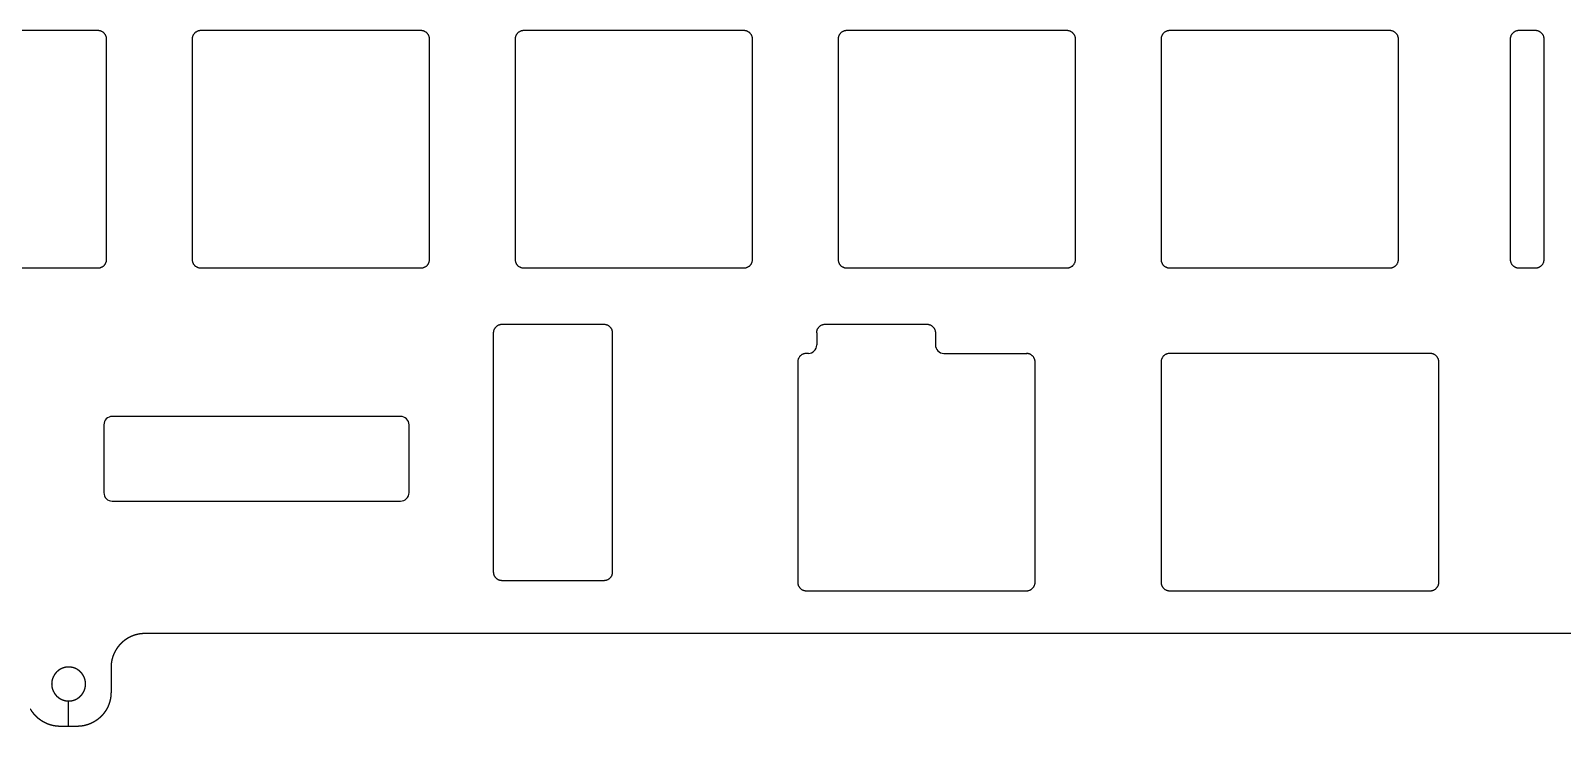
# Model space of a CAD drawing. Header units: millimetres. Extents: x 561 to 866, y -101 to 6.
# Drawn here: x 711.6 to 801.9, y -100.7 to -59.6 of the extents above; entities that cross this region are included whole.
import ezdxf

# ---------------------------------------------------------------- set-up
doc = ezdxf.new("R2010")
doc.units = ezdxf.units.MM
doc.layers.get('0').update_dxf_attribs({"linetype": 'CONTINUOUS'})

msp = doc.modelspace()

# ---------------------------------------------------------------- linework, layer by layer
for p, q in [((757.933, -77.449, -22.344), (757.933, -78.174, -22.344)), ((764.933, -77.449, -22.344), (764.933, -78.168, -22.344)), ((757.44, -78.674, -22.344), (757.305, -78.676, -22.344)), ((765.432, -78.668, -22.344), (770.356, -78.678, -22.344)), ((781.127, -78.676, -22.344), (778.746, -78.676, -22.344)), ((715.886, -82.886, -22.344), (715.886, -86.886, -22.344)), ((733.386, -82.386, -22.344), (716.386, -82.386, -22.344)), ((733.886, -86.886, -22.344), (733.886, -82.886, -22.344)), ((716.386, -87.386, -22.344), (733.386, -87.386, -22.344)), ((778.746, -92.676, -22.344), (781.115, -92.676, -22.344)), ((718.308, -95.201, -22.344), (718.24, -95.202, -22.344)), ((852.183, -95.201, -22.344), (718.308, -95.201, -22.344)), ((716.309, -97.133, -22.344), (716.308, -97.201, -22.344)), ((716.308, -97.201, -22.344), (716.308, -98.676, -22.344)), ((713.809, -100.676, -22.344), (713.809, -99.176, -22.344)), ((716.308, -98.676, -22.344), (716.307, -98.745, -22.344)), ((713.308, -100.676, -22.344), (713.24, -100.675, -22.344)), ((714.308, -100.676, -22.344), (713.308, -100.676, -22.344)), ((714.376, -100.675, -22.344), (714.308, -100.676, -22.344))]:
    msp.add_line(p, q)
for centre, start, end in [((757.433, -78.174, -22.344), -89.23787, 0), ((765.433, -78.168, -22.344), 180, 269.89435), ((716.386, -82.886, -22.344), 90, 180), ((733.386, -82.886, -22.344), 0, 90), ((716.386, -86.886, -22.344), 180, 270), ((733.386, -86.886, -22.344), -90, 0)]:
    msp.add_arc(centre, 0.5, start, end)
for points in [[(715.546, -59.626, -22.344), (709.046, -59.626, -22.344), (702.546, -59.626, -22.344)], [(734.596, -59.626, -22.344), (728.096, -59.626, -22.344), (721.596, -59.626, -22.344)], [(753.646, -59.626, -22.344), (747.146, -59.626, -22.344), (740.646, -59.626, -22.344)], [(772.696, -59.626, -22.344), (766.196, -59.626, -22.344), (759.696, -59.626, -22.344)], [(791.746, -59.626, -22.344), (785.246, -59.626, -22.344), (778.746, -59.626, -22.344)], [(800.339, -59.626, -22.344), (799.839, -59.626, -22.344), (799.339, -59.626, -22.344)], [(716.046, -73.126, -22.344), (716.046, -66.626, -22.344), (716.046, -60.126, -22.344)], [(721.096, -60.126, -22.344), (721.096, -66.626, -22.344), (721.096, -73.126, -22.344)], [(735.096, -73.126, -22.344), (735.096, -66.626, -22.344), (735.096, -60.126, -22.344)], [(740.146, -60.126, -22.344), (740.146, -66.626, -22.344), (740.146, -73.126, -22.344)], [(754.146, -73.126, -22.344), (754.146, -66.626, -22.344), (754.146, -60.126, -22.344)], [(759.196, -60.126, -22.344), (759.196, -66.626, -22.344), (759.196, -73.126, -22.344)], [(773.196, -73.126, -22.344), (773.196, -66.626, -22.344), (773.196, -60.126, -22.344)], [(778.246, -60.126, -22.344), (778.246, -66.626, -22.344), (778.246, -73.126, -22.344)], [(792.246, -73.126, -22.344), (792.246, -66.626, -22.344), (792.246, -60.126, -22.344)], [(798.839, -60.126, -22.344), (798.839, -66.626, -22.344), (798.839, -73.126, -22.344)], [(800.839, -73.126, -22.344), (800.839, -66.626, -22.344), (800.839, -60.126, -22.344)], [(702.546, -73.626, -22.344), (709.046, -73.626, -22.344), (715.546, -73.626, -22.344)], [(721.596, -73.626, -22.344), (728.096, -73.626, -22.344), (734.596, -73.626, -22.344)], [(740.646, -73.626, -22.344), (747.146, -73.626, -22.344), (753.646, -73.626, -22.344)], [(759.696, -73.626, -22.344), (766.196, -73.626, -22.344), (772.696, -73.626, -22.344)], [(778.746, -73.626, -22.344), (785.246, -73.626, -22.344), (791.746, -73.626, -22.344)], [(799.339, -73.626, -22.344), (799.839, -73.626, -22.344), (800.339, -73.626, -22.344)], [(739.377, -76.949, -22.344), (742.377, -76.949, -22.344), (745.377, -76.949, -22.344)], [(758.433, -76.949, -22.344), (761.433, -76.949, -22.344), (764.433, -76.949, -22.344)], [(756.814, -79.176, -22.344), (756.814, -85.676, -22.344), (756.814, -92.176, -22.344)], [(770.814, -92.176, -22.344), (770.814, -85.676, -22.344), (770.814, -79.176, -22.344)], [(778.246, -79.176, -22.344), (778.246, -85.676, -22.344), (778.246, -92.176, -22.344)], [(794.127, -78.676, -22.344), (787.627, -78.676, -22.344), (781.127, -78.676, -22.344)], [(794.627, -92.176, -22.344), (794.627, -85.676, -22.344), (794.627, -79.176, -22.344)], [(794.627, -92.176, -22.344), (794.627, -85.676, -22.344), (794.627, -79.176, -22.344)], [(745.377, -92.081, -22.344), (742.377, -92.081, -22.344), (739.377, -92.081, -22.344)], [(757.314, -92.676, -22.344), (763.814, -92.676, -22.344), (770.314, -92.676, -22.344)], [(781.127, -92.676, -22.344), (787.627, -92.676, -22.344), (794.127, -92.676, -22.344)], [(716.943, -95.74, -22.344), (716.918, -95.763, -22.344), (716.894, -95.787, -22.344)], [(716.994, -95.694, -22.344), (716.968, -95.717, -22.344), (716.943, -95.74, -22.344)], [(717.046, -95.65, -22.344), (717.02, -95.672, -22.344), (716.994, -95.694, -22.344)], [(717.1, -95.608, -22.344), (717.073, -95.629, -22.344), (717.046, -95.65, -22.344)], [(717.155, -95.567, -22.344), (717.127, -95.587, -22.344), (717.1, -95.608, -22.344)], [(717.211, -95.529, -22.344), (717.183, -95.548, -22.344), (717.155, -95.567, -22.344)], [(717.269, -95.492, -22.344), (717.24, -95.511, -22.344), (717.211, -95.529, -22.344)], [(717.328, -95.458, -22.344), (717.298, -95.475, -22.344), (717.269, -95.492, -22.344)], [(717.388, -95.425, -22.344), (717.358, -95.442, -22.344), (717.328, -95.458, -22.344)], [(717.449, -95.395, -22.344), (717.418, -95.41, -22.344), (717.388, -95.425, -22.344)], [(717.511, -95.367, -22.344), (717.48, -95.381, -22.344), (717.449, -95.395, -22.344)], [(717.574, -95.341, -22.344), (717.543, -95.354, -22.344), (717.511, -95.367, -22.344)], [(717.638, -95.317, -22.344), (717.606, -95.329, -22.344), (717.574, -95.341, -22.344)], [(717.703, -95.295, -22.344), (717.671, -95.306, -22.344), (717.638, -95.317, -22.344)], [(717.768, -95.275, -22.344), (717.736, -95.285, -22.344), (717.703, -95.295, -22.344)], [(717.834, -95.258, -22.344), (717.801, -95.267, -22.344), (717.768, -95.275, -22.344)], [(717.901, -95.243, -22.344), (717.868, -95.251, -22.344), (717.834, -95.258, -22.344)], [(717.968, -95.23, -22.344), (717.935, -95.237, -22.344), (717.901, -95.243, -22.344)], [(718.036, -95.22, -22.344), (718.002, -95.225, -22.344), (717.968, -95.23, -22.344)], [(718.103, -95.212, -22.344), (718.07, -95.216, -22.344), (718.036, -95.22, -22.344)], [(718.172, -95.206, -22.344), (718.138, -95.209, -22.344), (718.103, -95.212, -22.344)], [(718.24, -95.202, -22.344), (718.206, -95.204, -22.344), (718.172, -95.206, -22.344)], [(716.382, -96.662, -22.344), (716.374, -96.695, -22.344), (716.365, -96.728, -22.344)], [(716.402, -96.596, -22.344), (716.392, -96.629, -22.344), (716.382, -96.662, -22.344)], [(716.423, -96.531, -22.344), (716.413, -96.564, -22.344), (716.402, -96.596, -22.344)], [(716.447, -96.468, -22.344), (716.435, -96.499, -22.344), (716.423, -96.531, -22.344)], [(716.474, -96.404, -22.344), (716.461, -96.436, -22.344), (716.447, -96.468, -22.344)], [(716.502, -96.342, -22.344), (716.488, -96.373, -22.344), (716.474, -96.404, -22.344)], [(716.532, -96.281, -22.344), (716.517, -96.312, -22.344), (716.502, -96.342, -22.344)], [(716.565, -96.221, -22.344), (716.548, -96.251, -22.344), (716.532, -96.281, -22.344)], [(716.599, -96.162, -22.344), (716.582, -96.192, -22.344), (716.565, -96.221, -22.344)], [(716.636, -96.104, -22.344), (716.617, -96.133, -22.344), (716.599, -96.162, -22.344)], [(716.674, -96.048, -22.344), (716.655, -96.076, -22.344), (716.636, -96.104, -22.344)], [(716.714, -95.993, -22.344), (716.694, -96.02, -22.344), (716.674, -96.048, -22.344)], [(716.757, -95.939, -22.344), (716.736, -95.966, -22.344), (716.714, -95.993, -22.344)], [(716.801, -95.887, -22.344), (716.779, -95.913, -22.344), (716.757, -95.939, -22.344)], [(716.846, -95.836, -22.344), (716.823, -95.861, -22.344), (716.801, -95.887, -22.344)], [(716.894, -95.787, -22.344), (716.87, -95.812, -22.344), (716.846, -95.836, -22.344)], [(713.018, -97.564, -22.344), (713.007, -97.577, -22.344), (712.997, -97.591, -22.344)], [(713.039, -97.537, -22.344), (713.029, -97.55, -22.344), (713.018, -97.564, -22.344)], [(713.062, -97.51, -22.344), (713.051, -97.523, -22.344), (713.039, -97.537, -22.344)], [(713.086, -97.485, -22.344), (713.074, -97.497, -22.344), (713.062, -97.51, -22.344)], [(713.11, -97.46, -22.344), (713.098, -97.472, -22.344), (713.086, -97.485, -22.344)], [(713.135, -97.436, -22.344), (713.123, -97.448, -22.344), (713.11, -97.46, -22.344)], [(713.162, -97.413, -22.344), (713.148, -97.425, -22.344), (713.135, -97.436, -22.344)], [(713.188, -97.391, -22.344), (713.175, -97.402, -22.344), (713.162, -97.413, -22.344)], [(713.216, -97.37, -22.344), (713.202, -97.381, -22.344), (713.188, -97.391, -22.344)], [(713.244, -97.35, -22.344), (713.23, -97.36, -22.344), (713.216, -97.37, -22.344)], [(713.273, -97.331, -22.344), (713.259, -97.341, -22.344), (713.244, -97.35, -22.344)], [(713.303, -97.313, -22.344), (713.288, -97.322, -22.344), (713.273, -97.331, -22.344)], [(713.333, -97.296, -22.344), (713.318, -97.305, -22.344), (713.303, -97.313, -22.344)], [(713.364, -97.28, -22.344), (713.349, -97.288, -22.344), (713.333, -97.296, -22.344)], [(713.395, -97.265, -22.344), (713.38, -97.273, -22.344), (713.364, -97.28, -22.344)], [(713.427, -97.252, -22.344), (713.411, -97.259, -22.344), (713.395, -97.265, -22.344)], [(713.46, -97.239, -22.344), (713.444, -97.245, -22.344), (713.427, -97.252, -22.344)], [(713.492, -97.227, -22.344), (713.476, -97.233, -22.344), (713.46, -97.239, -22.344)], [(713.526, -97.217, -22.344), (713.509, -97.222, -22.344), (713.492, -97.227, -22.344)], [(713.559, -97.208, -22.344), (713.542, -97.212, -22.344), (713.526, -97.217, -22.344)], [(713.593, -97.2, -22.344), (713.576, -97.204, -22.344), (713.559, -97.208, -22.344)], [(713.627, -97.193, -22.344), (713.61, -97.196, -22.344), (713.593, -97.2, -22.344)], [(713.661, -97.187, -22.344), (713.644, -97.19, -22.344), (713.627, -97.193, -22.344)], [(713.695, -97.183, -22.344), (713.678, -97.185, -22.344), (713.661, -97.187, -22.344)], [(713.73, -97.179, -22.344), (713.713, -97.181, -22.344), (713.695, -97.183, -22.344)], [(713.765, -97.177, -22.344), (713.747, -97.178, -22.344), (713.73, -97.179, -22.344)], [(713.799, -97.176, -22.344), (713.782, -97.177, -22.344), (713.765, -97.177, -22.344)], [(713.834, -97.177, -22.344), (713.817, -97.177, -22.344), (713.799, -97.176, -22.344)], [(713.869, -97.178, -22.344), (713.851, -97.177, -22.344), (713.834, -97.177, -22.344)], [(713.903, -97.181, -22.344), (713.886, -97.18, -22.344), (713.869, -97.178, -22.344)], [(713.938, -97.185, -22.344), (713.921, -97.183, -22.344), (713.903, -97.181, -22.344)], [(713.972, -97.19, -22.344), (713.955, -97.187, -22.344), (713.938, -97.185, -22.344)], [(714.006, -97.196, -22.344), (713.989, -97.193, -22.344), (713.972, -97.19, -22.344)], [(714.04, -97.204, -22.344), (714.023, -97.2, -22.344), (714.006, -97.196, -22.344)], [(714.074, -97.212, -22.344), (714.057, -97.208, -22.344), (714.04, -97.204, -22.344)], [(714.107, -97.222, -22.344), (714.09, -97.217, -22.344), (714.074, -97.212, -22.344)], [(714.14, -97.233, -22.344), (714.124, -97.228, -22.344), (714.107, -97.222, -22.344)], [(714.173, -97.245, -22.344), (714.156, -97.239, -22.344), (714.14, -97.233, -22.344)], [(714.205, -97.258, -22.344), (714.189, -97.252, -22.344), (714.173, -97.245, -22.344)], [(714.236, -97.273, -22.344), (714.22, -97.266, -22.344), (714.205, -97.258, -22.344)], [(714.267, -97.288, -22.344), (714.252, -97.28, -22.344), (714.236, -97.273, -22.344)], [(714.298, -97.305, -22.344), (714.283, -97.296, -22.344), (714.267, -97.288, -22.344)], [(714.328, -97.322, -22.344), (714.313, -97.313, -22.344), (714.298, -97.305, -22.344)], [(714.357, -97.341, -22.344), (714.343, -97.331, -22.344), (714.328, -97.322, -22.344)], [(714.386, -97.36, -22.344), (714.372, -97.35, -22.344), (714.357, -97.341, -22.344)], [(714.414, -97.381, -22.344), (714.4, -97.371, -22.344), (714.386, -97.36, -22.344)], [(714.441, -97.402, -22.344), (714.428, -97.392, -22.344), (714.414, -97.381, -22.344)], [(714.468, -97.425, -22.344), (714.454, -97.414, -22.344), (714.441, -97.402, -22.344)], [(714.493, -97.448, -22.344), (714.48, -97.436, -22.344), (714.468, -97.425, -22.344)], [(714.518, -97.472, -22.344), (714.506, -97.46, -22.344), (714.493, -97.448, -22.344)], [(714.542, -97.497, -22.344), (714.53, -97.485, -22.344), (714.518, -97.472, -22.344)], [(714.565, -97.523, -22.344), (714.554, -97.51, -22.344), (714.542, -97.497, -22.344)], [(714.588, -97.55, -22.344), (714.576, -97.537, -22.344), (714.565, -97.523, -22.344)], [(714.609, -97.577, -22.344), (714.598, -97.564, -22.344), (714.588, -97.55, -22.344)], [(716.313, -97.065, -22.344), (716.311, -97.099, -22.344), (716.309, -97.133, -22.344)], [(716.319, -96.997, -22.344), (716.316, -97.031, -22.344), (716.313, -97.065, -22.344)], [(716.327, -96.929, -22.344), (716.323, -96.963, -22.344), (716.319, -96.997, -22.344)], [(716.337, -96.861, -22.344), (716.332, -96.895, -22.344), (716.327, -96.929, -22.344)], [(716.35, -96.794, -22.344), (716.343, -96.828, -22.344), (716.337, -96.861, -22.344)], [(716.365, -96.728, -22.344), (716.357, -96.761, -22.344), (716.35, -96.794, -22.344)], [(712.809, -98.142, -22.344), (712.808, -98.159, -22.344), (712.808, -98.176, -22.344)], [(712.808, -98.176, -22.344), (712.808, -98.194, -22.344), (712.809, -98.211, -22.344)], [(712.81, -98.107, -22.344), (712.81, -98.124, -22.344), (712.809, -98.142, -22.344)], [(712.809, -98.211, -22.344), (712.81, -98.228, -22.344), (712.81, -98.246, -22.344)], [(712.813, -98.072, -22.344), (712.812, -98.09, -22.344), (712.81, -98.107, -22.344)], [(712.81, -98.246, -22.344), (712.812, -98.263, -22.344), (712.813, -98.28, -22.344)], [(712.818, -98.038, -22.344), (712.816, -98.055, -22.344), (712.813, -98.072, -22.344)], [(712.813, -98.28, -22.344), (712.816, -98.298, -22.344), (712.818, -98.315, -22.344)], [(712.823, -98.004, -22.344), (712.82, -98.021, -22.344), (712.818, -98.038, -22.344)], [(712.818, -98.315, -22.344), (712.82, -98.332, -22.344), (712.823, -98.349, -22.344)], [(712.83, -97.97, -22.344), (712.826, -97.987, -22.344), (712.823, -98.004, -22.344)], [(712.823, -98.349, -22.344), (712.826, -98.366, -22.344), (712.83, -98.383, -22.344)], [(712.837, -97.936, -22.344), (712.834, -97.953, -22.344), (712.83, -97.97, -22.344)], [(712.83, -98.383, -22.344), (712.834, -98.4, -22.344), (712.837, -98.417, -22.344)], [(712.846, -97.902, -22.344), (712.842, -97.919, -22.344), (712.837, -97.936, -22.344)], [(712.837, -98.417, -22.344), (712.842, -98.434, -22.344), (712.846, -98.451, -22.344)], [(712.856, -97.869, -22.344), (712.851, -97.886, -22.344), (712.846, -97.902, -22.344)], [(712.846, -98.451, -22.344), (712.851, -98.467, -22.344), (712.856, -98.484, -22.344)], [(712.868, -97.836, -22.344), (712.862, -97.853, -22.344), (712.856, -97.869, -22.344)], [(712.88, -97.804, -22.344), (712.874, -97.82, -22.344), (712.868, -97.836, -22.344)], [(712.894, -97.772, -22.344), (712.887, -97.788, -22.344), (712.88, -97.804, -22.344)], [(712.908, -97.74, -22.344), (712.901, -97.756, -22.344), (712.894, -97.772, -22.344)], [(712.924, -97.709, -22.344), (712.916, -97.725, -22.344), (712.908, -97.74, -22.344)], [(712.941, -97.679, -22.344), (712.932, -97.694, -22.344), (712.924, -97.709, -22.344)], [(712.958, -97.649, -22.344), (712.949, -97.664, -22.344), (712.941, -97.679, -22.344)], [(712.977, -97.62, -22.344), (712.968, -97.634, -22.344), (712.958, -97.649, -22.344)], [(712.997, -97.591, -22.344), (712.987, -97.606, -22.344), (712.977, -97.62, -22.344)], [(714.629, -97.606, -22.344), (714.619, -97.591, -22.344), (714.609, -97.577, -22.344)], [(714.648, -97.634, -22.344), (714.639, -97.62, -22.344), (714.629, -97.606, -22.344)], [(714.667, -97.664, -22.344), (714.658, -97.649, -22.344), (714.648, -97.634, -22.344)], [(714.684, -97.694, -22.344), (714.675, -97.679, -22.344), (714.667, -97.664, -22.344)], [(714.7, -97.725, -22.344), (714.692, -97.709, -22.344), (714.684, -97.694, -22.344)], [(714.715, -97.756, -22.344), (714.708, -97.74, -22.344), (714.7, -97.725, -22.344)], [(714.729, -97.788, -22.344), (714.722, -97.772, -22.344), (714.715, -97.756, -22.344)], [(714.742, -97.82, -22.344), (714.736, -97.804, -22.344), (714.729, -97.788, -22.344)], [(714.754, -97.853, -22.344), (714.748, -97.836, -22.344), (714.742, -97.82, -22.344)], [(714.765, -97.886, -22.344), (714.759, -97.869, -22.344), (714.754, -97.853, -22.344)], [(714.754, -98.5, -22.344), (714.759, -98.484, -22.344), (714.765, -98.467, -22.344)], [(714.774, -97.919, -22.344), (714.77, -97.902, -22.344), (714.765, -97.886, -22.344)], [(714.765, -98.467, -22.344), (714.77, -98.45, -22.344), (714.774, -98.434, -22.344)], [(714.783, -97.953, -22.344), (714.778, -97.936, -22.344), (714.774, -97.919, -22.344)], [(714.774, -98.434, -22.344), (714.778, -98.417, -22.344), (714.783, -98.4, -22.344)], [(714.79, -97.987, -22.344), (714.786, -97.97, -22.344), (714.783, -97.953, -22.344)], [(714.783, -98.4, -22.344), (714.786, -98.383, -22.344), (714.79, -98.366, -22.344)], [(714.796, -98.021, -22.344), (714.793, -98.004, -22.344), (714.79, -97.987, -22.344)], [(714.79, -98.366, -22.344), (714.793, -98.349, -22.344), (714.796, -98.332, -22.344)], [(714.801, -98.055, -22.344), (714.798, -98.038, -22.344), (714.796, -98.021, -22.344)], [(714.796, -98.332, -22.344), (714.798, -98.315, -22.344), (714.801, -98.298, -22.344)], [(714.804, -98.09, -22.344), (714.802, -98.072, -22.344), (714.801, -98.055, -22.344)], [(714.801, -98.298, -22.344), (714.802, -98.28, -22.344), (714.804, -98.263, -22.344)], [(714.807, -98.124, -22.344), (714.805, -98.107, -22.344), (714.804, -98.09, -22.344)], [(714.804, -98.263, -22.344), (714.805, -98.246, -22.344), (714.807, -98.228, -22.344)], [(714.808, -98.159, -22.344), (714.807, -98.142, -22.344), (714.807, -98.124, -22.344)], [(714.807, -98.228, -22.344), (714.807, -98.211, -22.344), (714.808, -98.194, -22.344)], [(714.808, -98.194, -22.344), (714.808, -98.176, -22.344), (714.808, -98.159, -22.344)], [(712.856, -98.484, -22.344), (712.862, -98.5, -22.344), (712.868, -98.517, -22.344)], [(712.868, -98.517, -22.344), (712.874, -98.533, -22.344), (712.88, -98.549, -22.344)], [(712.88, -98.549, -22.344), (712.887, -98.565, -22.344), (712.894, -98.581, -22.344)], [(712.894, -98.581, -22.344), (712.901, -98.597, -22.344), (712.908, -98.612, -22.344)], [(712.908, -98.612, -22.344), (712.916, -98.628, -22.344), (712.924, -98.643, -22.344)], [(712.924, -98.643, -22.344), (712.932, -98.659, -22.344), (712.941, -98.674, -22.344)], [(712.941, -98.674, -22.344), (712.949, -98.689, -22.344), (712.958, -98.704, -22.344)], [(712.958, -98.704, -22.344), (712.968, -98.718, -22.344), (712.977, -98.733, -22.344)], [(712.977, -98.733, -22.344), (712.987, -98.747, -22.344), (712.997, -98.761, -22.344)], [(712.997, -98.761, -22.344), (713.007, -98.775, -22.344), (713.018, -98.789, -22.344)], [(713.018, -98.789, -22.344), (713.029, -98.803, -22.344), (713.039, -98.816, -22.344)], [(713.039, -98.816, -22.344), (713.051, -98.829, -22.344), (713.062, -98.842, -22.344)], [(713.062, -98.842, -22.344), (713.074, -98.855, -22.344), (713.086, -98.868, -22.344)], [(713.086, -98.868, -22.344), (713.098, -98.88, -22.344), (713.11, -98.893, -22.344)], [(713.11, -98.893, -22.344), (713.123, -98.904, -22.344), (713.135, -98.916, -22.344)], [(713.135, -98.916, -22.344), (713.148, -98.928, -22.344), (713.162, -98.939, -22.344)], [(713.162, -98.939, -22.344), (713.175, -98.95, -22.344), (713.188, -98.961, -22.344)], [(713.188, -98.961, -22.344), (713.202, -98.972, -22.344), (713.216, -98.982, -22.344)], [(713.216, -98.982, -22.344), (713.23, -98.992, -22.344), (713.244, -99.002, -22.344)], [(713.244, -99.002, -22.344), (713.259, -99.012, -22.344), (713.273, -99.021, -22.344)], [(713.273, -99.021, -22.344), (713.288, -99.03, -22.344), (713.303, -99.039, -22.344)], [(713.303, -99.039, -22.344), (713.318, -99.048, -22.344), (713.333, -99.056, -22.344)], [(713.333, -99.056, -22.344), (713.349, -99.064, -22.344), (713.364, -99.072, -22.344)], [(713.364, -99.072, -22.344), (713.38, -99.08, -22.344), (713.395, -99.087, -22.344)], [(713.395, -99.087, -22.344), (713.411, -99.094, -22.344), (713.427, -99.101, -22.344)], [(713.427, -99.101, -22.344), (713.444, -99.107, -22.344), (713.46, -99.114, -22.344)], [(713.46, -99.114, -22.344), (713.476, -99.119, -22.344), (713.492, -99.125, -22.344)], [(713.492, -99.125, -22.344), (713.509, -99.13, -22.344), (713.526, -99.136, -22.344)], [(713.526, -99.136, -22.344), (713.542, -99.14, -22.344), (713.559, -99.145, -22.344)], [(713.559, -99.145, -22.344), (713.576, -99.149, -22.344), (713.593, -99.153, -22.344)], [(713.593, -99.153, -22.344), (713.61, -99.156, -22.344), (713.627, -99.16, -22.344)], [(713.627, -99.16, -22.344), (713.644, -99.163, -22.344), (713.661, -99.165, -22.344)], [(713.661, -99.165, -22.344), (713.678, -99.168, -22.344), (713.695, -99.17, -22.344)], [(713.695, -99.17, -22.344), (713.713, -99.172, -22.344), (713.73, -99.173, -22.344)], [(713.73, -99.173, -22.344), (713.747, -99.174, -22.344), (713.765, -99.175, -22.344)], [(713.765, -99.175, -22.344), (713.782, -99.176, -22.344), (713.799, -99.176, -22.344)], [(713.799, -99.176, -22.344), (713.817, -99.176, -22.344), (713.834, -99.176, -22.344)], [(713.834, -99.176, -22.344), (713.851, -99.175, -22.344), (713.869, -99.175, -22.344)], [(713.869, -99.175, -22.344), (713.886, -99.173, -22.344), (713.903, -99.172, -22.344)], [(713.903, -99.172, -22.344), (713.921, -99.17, -22.344), (713.938, -99.168, -22.344)], [(713.938, -99.168, -22.344), (713.955, -99.165, -22.344), (713.972, -99.163, -22.344)], [(713.972, -99.163, -22.344), (713.989, -99.16, -22.344), (714.006, -99.156, -22.344)], [(714.006, -99.156, -22.344), (714.023, -99.153, -22.344), (714.04, -99.149, -22.344)], [(714.04, -99.149, -22.344), (714.057, -99.145, -22.344), (714.074, -99.14, -22.344)], [(714.074, -99.14, -22.344), (714.09, -99.135, -22.344), (714.107, -99.131, -22.344)], [(714.107, -99.131, -22.344), (714.124, -99.125, -22.344), (714.14, -99.12, -22.344)], [(714.14, -99.12, -22.344), (714.156, -99.114, -22.344), (714.173, -99.108, -22.344)], [(714.173, -99.108, -22.344), (714.189, -99.101, -22.344), (714.205, -99.094, -22.344)], [(714.205, -99.094, -22.344), (714.22, -99.087, -22.344), (714.236, -99.08, -22.344)], [(714.236, -99.08, -22.344), (714.252, -99.072, -22.344), (714.267, -99.065, -22.344)], [(714.267, -99.065, -22.344), (714.283, -99.056, -22.344), (714.298, -99.048, -22.344)], [(714.298, -99.048, -22.344), (714.313, -99.039, -22.344), (714.328, -99.031, -22.344)], [(714.328, -99.031, -22.344), (714.343, -99.021, -22.344), (714.357, -99.012, -22.344)], [(714.357, -99.012, -22.344), (714.372, -99.002, -22.344), (714.386, -98.992, -22.344)], [(714.386, -98.992, -22.344), (714.4, -98.982, -22.344), (714.414, -98.972, -22.344)], [(714.414, -98.972, -22.344), (714.428, -98.961, -22.344), (714.441, -98.95, -22.344)], [(714.441, -98.95, -22.344), (714.454, -98.939, -22.344), (714.468, -98.928, -22.344)], [(714.468, -98.928, -22.344), (714.48, -98.916, -22.344), (714.493, -98.905, -22.344)], [(714.493, -98.905, -22.344), (714.506, -98.892, -22.344), (714.518, -98.88, -22.344)], [(714.518, -98.88, -22.344), (714.53, -98.868, -22.344), (714.542, -98.855, -22.344)], [(714.542, -98.855, -22.344), (714.554, -98.842, -22.344), (714.565, -98.829, -22.344)], [(714.565, -98.829, -22.344), (714.576, -98.816, -22.344), (714.588, -98.803, -22.344)], [(714.588, -98.803, -22.344), (714.598, -98.789, -22.344), (714.609, -98.775, -22.344)], [(714.609, -98.775, -22.344), (714.619, -98.761, -22.344), (714.629, -98.747, -22.344)], [(714.629, -98.747, -22.344), (714.639, -98.733, -22.344), (714.648, -98.718, -22.344)], [(714.648, -98.718, -22.344), (714.658, -98.704, -22.344), (714.667, -98.689, -22.344)], [(714.667, -98.689, -22.344), (714.675, -98.674, -22.344), (714.684, -98.659, -22.344)], [(714.684, -98.659, -22.344), (714.692, -98.643, -22.344), (714.7, -98.628, -22.344)], [(714.7, -98.628, -22.344), (714.708, -98.612, -22.344), (714.715, -98.597, -22.344)], [(714.715, -98.597, -22.344), (714.722, -98.581, -22.344), (714.729, -98.565, -22.344)], [(714.729, -98.565, -22.344), (714.736, -98.549, -22.344), (714.742, -98.533, -22.344)], [(714.742, -98.533, -22.344), (714.748, -98.517, -22.344), (714.754, -98.5, -22.344)], [(716.193, -99.346, -22.344), (716.181, -99.378, -22.344), (716.169, -99.41, -22.344)], [(716.214, -99.281, -22.344), (716.203, -99.314, -22.344), (716.193, -99.346, -22.344)], [(716.234, -99.216, -22.344), (716.224, -99.249, -22.344), (716.214, -99.281, -22.344)], [(716.251, -99.15, -22.344), (716.243, -99.183, -22.344), (716.234, -99.216, -22.344)], [(716.266, -99.083, -22.344), (716.259, -99.117, -22.344), (716.251, -99.15, -22.344)], [(716.279, -99.016, -22.344), (716.273, -99.05, -22.344), (716.266, -99.083, -22.344)], [(716.289, -98.949, -22.344), (716.284, -98.982, -22.344), (716.279, -99.016, -22.344)], [(716.298, -98.881, -22.344), (716.293, -98.915, -22.344), (716.289, -98.949, -22.344)], [(716.303, -98.813, -22.344), (716.3, -98.847, -22.344), (716.298, -98.881, -22.344)], [(716.307, -98.745, -22.344), (716.305, -98.779, -22.344), (716.303, -98.813, -22.344)], [(711.599, -99.716, -22.344), (711.582, -99.686, -22.344), (711.565, -99.657, -22.344)], [(711.636, -99.773, -22.344), (711.617, -99.744, -22.344), (711.599, -99.716, -22.344)], [(711.674, -99.83, -22.344), (711.655, -99.801, -22.344), (711.636, -99.773, -22.344)], [(711.714, -99.885, -22.344), (711.694, -99.857, -22.344), (711.674, -99.83, -22.344)], [(711.757, -99.939, -22.344), (711.736, -99.912, -22.344), (711.714, -99.885, -22.344)], [(711.801, -99.991, -22.344), (711.779, -99.965, -22.344), (711.757, -99.939, -22.344)], [(711.846, -100.041, -22.344), (711.823, -100.016, -22.344), (711.801, -99.991, -22.344)], [(711.894, -100.091, -22.344), (711.87, -100.066, -22.344), (711.846, -100.041, -22.344)], [(711.943, -100.138, -22.344), (711.918, -100.114, -22.344), (711.894, -100.091, -22.344)], [(711.994, -100.184, -22.344), (711.968, -100.161, -22.344), (711.943, -100.138, -22.344)], [(712.046, -100.228, -22.344), (712.02, -100.206, -22.344), (711.994, -100.184, -22.344)], [(712.1, -100.27, -22.344), (712.073, -100.249, -22.344), (712.046, -100.228, -22.344)], [(712.155, -100.31, -22.344), (712.127, -100.29, -22.344), (712.1, -100.27, -22.344)], [(715.516, -100.27, -22.344), (715.489, -100.29, -22.344), (715.461, -100.31, -22.344)], [(715.57, -100.228, -22.344), (715.543, -100.249, -22.344), (715.516, -100.27, -22.344)], [(715.622, -100.184, -22.344), (715.596, -100.206, -22.344), (715.57, -100.228, -22.344)], [(715.673, -100.138, -22.344), (715.648, -100.161, -22.344), (715.622, -100.184, -22.344)], [(715.722, -100.091, -22.344), (715.698, -100.114, -22.344), (715.673, -100.138, -22.344)], [(715.77, -100.041, -22.344), (715.746, -100.066, -22.344), (715.722, -100.091, -22.344)], [(715.815, -99.991, -22.344), (715.793, -100.016, -22.344), (715.77, -100.041, -22.344)], [(715.859, -99.939, -22.344), (715.837, -99.965, -22.344), (715.815, -99.991, -22.344)], [(715.902, -99.885, -22.344), (715.881, -99.912, -22.344), (715.859, -99.939, -22.344)], [(715.942, -99.83, -22.344), (715.922, -99.857, -22.344), (715.902, -99.885, -22.344)], [(715.98, -99.773, -22.344), (715.961, -99.801, -22.344), (715.942, -99.83, -22.344)], [(716.017, -99.716, -22.344), (715.999, -99.744, -22.344), (715.98, -99.773, -22.344)], [(716.051, -99.657, -22.344), (716.034, -99.686, -22.344), (716.017, -99.716, -22.344)], [(716.084, -99.596, -22.344), (716.068, -99.627, -22.344), (716.051, -99.657, -22.344)], [(716.114, -99.535, -22.344), (716.099, -99.566, -22.344), (716.084, -99.596, -22.344)], [(716.142, -99.473, -22.344), (716.128, -99.504, -22.344), (716.114, -99.535, -22.344)], [(716.169, -99.41, -22.344), (716.156, -99.442, -22.344), (716.142, -99.473, -22.344)], [(712.211, -100.349, -22.344), (712.183, -100.33, -22.344), (712.155, -100.31, -22.344)], [(712.269, -100.385, -22.344), (712.24, -100.367, -22.344), (712.211, -100.349, -22.344)], [(712.328, -100.42, -22.344), (712.298, -100.402, -22.344), (712.269, -100.385, -22.344)], [(712.388, -100.452, -22.344), (712.358, -100.436, -22.344), (712.328, -100.42, -22.344)], [(712.449, -100.482, -22.344), (712.418, -100.467, -22.344), (712.388, -100.452, -22.344)], [(712.511, -100.511, -22.344), (712.48, -100.497, -22.344), (712.449, -100.482, -22.344)], [(712.574, -100.537, -22.344), (712.543, -100.524, -22.344), (712.511, -100.511, -22.344)], [(712.638, -100.561, -22.344), (712.606, -100.549, -22.344), (712.574, -100.537, -22.344)], [(712.703, -100.583, -22.344), (712.671, -100.572, -22.344), (712.638, -100.561, -22.344)], [(712.768, -100.602, -22.344), (712.736, -100.592, -22.344), (712.703, -100.583, -22.344)], [(712.834, -100.619, -22.344), (712.801, -100.611, -22.344), (712.768, -100.602, -22.344)], [(712.901, -100.635, -22.344), (712.868, -100.627, -22.344), (712.834, -100.619, -22.344)], [(712.968, -100.647, -22.344), (712.935, -100.641, -22.344), (712.901, -100.635, -22.344)], [(713.036, -100.658, -22.344), (713.002, -100.652, -22.344), (712.968, -100.647, -22.344)], [(713.103, -100.666, -22.344), (713.07, -100.662, -22.344), (713.036, -100.658, -22.344)], [(713.172, -100.672, -22.344), (713.138, -100.669, -22.344), (713.103, -100.666, -22.344)], [(713.24, -100.675, -22.344), (713.206, -100.673, -22.344), (713.172, -100.672, -22.344)], [(714.445, -100.672, -22.344), (714.41, -100.673, -22.344), (714.376, -100.675, -22.344)], [(714.513, -100.666, -22.344), (714.479, -100.669, -22.344), (714.445, -100.672, -22.344)], [(714.58, -100.658, -22.344), (714.546, -100.662, -22.344), (714.513, -100.666, -22.344)], [(714.648, -100.647, -22.344), (714.614, -100.652, -22.344), (714.58, -100.658, -22.344)], [(714.715, -100.635, -22.344), (714.681, -100.641, -22.344), (714.648, -100.647, -22.344)], [(714.782, -100.619, -22.344), (714.748, -100.627, -22.344), (714.715, -100.635, -22.344)], [(714.848, -100.602, -22.344), (714.815, -100.611, -22.344), (714.782, -100.619, -22.344)], [(714.913, -100.583, -22.344), (714.88, -100.592, -22.344), (714.848, -100.602, -22.344)], [(714.978, -100.561, -22.344), (714.945, -100.572, -22.344), (714.913, -100.583, -22.344)], [(715.042, -100.537, -22.344), (715.01, -100.549, -22.344), (714.978, -100.561, -22.344)], [(715.105, -100.511, -22.344), (715.073, -100.524, -22.344), (715.042, -100.537, -22.344)], [(715.167, -100.482, -22.344), (715.136, -100.497, -22.344), (715.105, -100.511, -22.344)], [(715.228, -100.452, -22.344), (715.198, -100.467, -22.344), (715.167, -100.482, -22.344)], [(715.288, -100.42, -22.344), (715.258, -100.436, -22.344), (715.228, -100.452, -22.344)], [(715.347, -100.385, -22.344), (715.318, -100.402, -22.344), (715.288, -100.42, -22.344)], [(715.405, -100.349, -22.344), (715.376, -100.367, -22.344), (715.347, -100.385, -22.344)], [(715.461, -100.31, -22.344), (715.433, -100.33, -22.344), (715.405, -100.349, -22.344)]]:
    msp.add_open_spline(points, degree=2)
for points, weights in [([(716.046, -60.126, -22.344), (716.046, -59.626, -22.344), (715.546, -59.626, -22.344)], [1, 0.707106781187, 1]), ([(721.596, -59.626, -22.344), (721.096, -59.626, -22.344), (721.096, -60.126, -22.344)], [1, 0.707106781187, 1]), ([(735.096, -60.126, -22.344), (735.096, -59.626, -22.344), (734.596, -59.626, -22.344)], [1, 0.707106781187, 1]), ([(740.646, -59.626, -22.344), (740.146, -59.626, -22.344), (740.146, -60.126, -22.344)], [1, 0.707106781187, 1]), ([(754.146, -60.126, -22.344), (754.146, -59.626, -22.344), (753.646, -59.626, -22.344)], [1, 0.707106781187, 1]), ([(759.696, -59.626, -22.344), (759.196, -59.626, -22.344), (759.196, -60.126, -22.344)], [1, 0.707106781187, 1]), ([(773.196, -60.126, -22.344), (773.196, -59.626, -22.344), (772.696, -59.626, -22.344)], [1, 0.707106781187, 1]), ([(778.746, -59.626, -22.344), (778.246, -59.626, -22.344), (778.246, -60.126, -22.344)], [1, 0.707106781187, 1]), ([(792.246, -60.126, -22.344), (792.246, -59.626, -22.344), (791.746, -59.626, -22.344)], [1, 0.707106781186, 1]), ([(799.339, -59.626, -22.344), (798.839, -59.626, -22.344), (798.839, -60.126, -22.344)], [1, 0.707106781187, 1]), ([(800.839, -60.126, -22.344), (800.839, -59.626, -22.344), (800.339, -59.626, -22.344)], [1, 0.707106781187, 1]), ([(715.546, -73.626, -22.344), (716.046, -73.626, -22.344), (716.046, -73.126, -22.344)], [1, 0.707106781186, 1]), ([(721.096, -73.126, -22.344), (721.096, -73.626, -22.344), (721.596, -73.626, -22.344)], [1, 0.707106781187, 1]), ([(734.596, -73.626, -22.344), (735.096, -73.626, -22.344), (735.096, -73.126, -22.344)], [1, 0.707106781187, 1]), ([(740.146, -73.126, -22.344), (740.146, -73.626, -22.344), (740.646, -73.626, -22.344)], [1, 0.707106781187, 1]), ([(753.646, -73.626, -22.344), (754.146, -73.626, -22.344), (754.146, -73.126, -22.344)], [1, 0.707106781187, 1]), ([(759.196, -73.126, -22.344), (759.196, -73.626, -22.344), (759.696, -73.626, -22.344)], [1, 0.707106781187, 1]), ([(772.696, -73.626, -22.344), (773.196, -73.626, -22.344), (773.196, -73.126, -22.344)], [1, 0.707106781187, 1]), ([(778.246, -73.126, -22.344), (778.246, -73.626, -22.344), (778.746, -73.626, -22.344)], [1, 0.707106781186, 1]), ([(791.746, -73.626, -22.344), (792.246, -73.626, -22.344), (792.246, -73.126, -22.344)], [1, 0.707106781187, 1]), ([(798.839, -73.126, -22.344), (798.839, -73.626, -22.344), (799.339, -73.626, -22.344)], [1, 0.707106781187, 1]), ([(800.339, -73.626, -22.344), (800.839, -73.626, -22.344), (800.839, -73.126, -22.344)], [1, 0.707106781186, 1]), ([(738.877, -77.449, -22.344), (738.877, -76.949, -22.344), (739.377, -76.949, -22.344)], [1, 0.707106781188, 1]), ([(745.377, -76.949, -22.344), (745.877, -76.949, -22.344), (745.877, -77.449, -22.344)], [1, 0.707106781187, 1]), ([(757.933, -77.449, -22.344), (757.933, -76.949, -22.344), (758.433, -76.949, -22.344)], [1, 0.707106781188, 1]), ([(764.433, -76.949, -22.344), (764.933, -76.949, -22.344), (764.933, -77.449, -22.344)], [1, 0.707106781187, 1]), ([(757.314, -78.676, -22.344), (756.814, -78.676, -22.344), (756.814, -79.176, -22.344)], [1, 0.707106781187, 1]), ([(770.814, -79.176, -22.344), (770.814, -78.676, -22.344), (770.314, -78.676, -22.344)], [1, 0.707106781187, 1]), ([(778.746, -78.676, -22.344), (778.246, -78.676, -22.344), (778.246, -79.176, -22.344)], [1, 0.707106781186, 1]), ([(794.627, -79.176, -22.344), (794.627, -78.676, -22.344), (794.127, -78.676, -22.344)], [1, 0.707106781187, 1]), ([(794.627, -79.176, -22.344), (794.627, -78.676, -22.344), (794.127, -78.676, -22.344)], [1, 0.707106781187, 1]), ([(739.377, -92.081, -22.344), (738.877, -92.081, -22.344), (738.877, -91.581, -22.344)], [1, 0.707106781186, 1]), ([(745.877, -91.581, -22.344), (745.877, -92.081, -22.344), (745.377, -92.081, -22.344)], [1, 0.707106781187, 1]), ([(756.814, -92.176, -22.344), (756.814, -92.676, -22.344), (757.314, -92.676, -22.344)], [1, 0.707106781187, 1]), ([(770.314, -92.676, -22.344), (770.814, -92.676, -22.344), (770.814, -92.176, -22.344)], [1, 0.707106781186, 1]), ([(778.246, -92.176, -22.344), (778.246, -92.676, -22.344), (778.746, -92.676, -22.344)], [1, 0.707106781186, 1]), ([(794.127, -92.676, -22.344), (794.627, -92.676, -22.344), (794.627, -92.176, -22.344)], [1, 0.707106781187, 1]), ([(794.127, -92.676, -22.344), (794.627, -92.676, -22.344), (794.627, -92.176, -22.344)], [1, 0.707106781187, 1])]:
    msp.add_rational_spline(points, weights, degree=2)
for points, knots in [([(738.877, -91.581, -22.344), (738.877, -86.663, -22.344), (738.877, -81.746, -22.344), (738.877, -79.597, -22.344), (738.877, -77.449, -22.344)], [0, 0, 0, 9.83458, 9.83458, 14.132272, 14.132272, 14.132272]), ([(745.877, -77.449, -22.344), (745.877, -79.597, -22.344), (745.877, -81.746, -22.344), (745.877, -86.663, -22.344), (745.877, -91.581, -22.344)], [0, 0, 0, 4.297692, 4.297692, 14.132272, 14.132272, 14.132272])]:
    msp.add_open_spline(points, degree=2, knots=knots)

doc.saveas('drawing.dxf')
